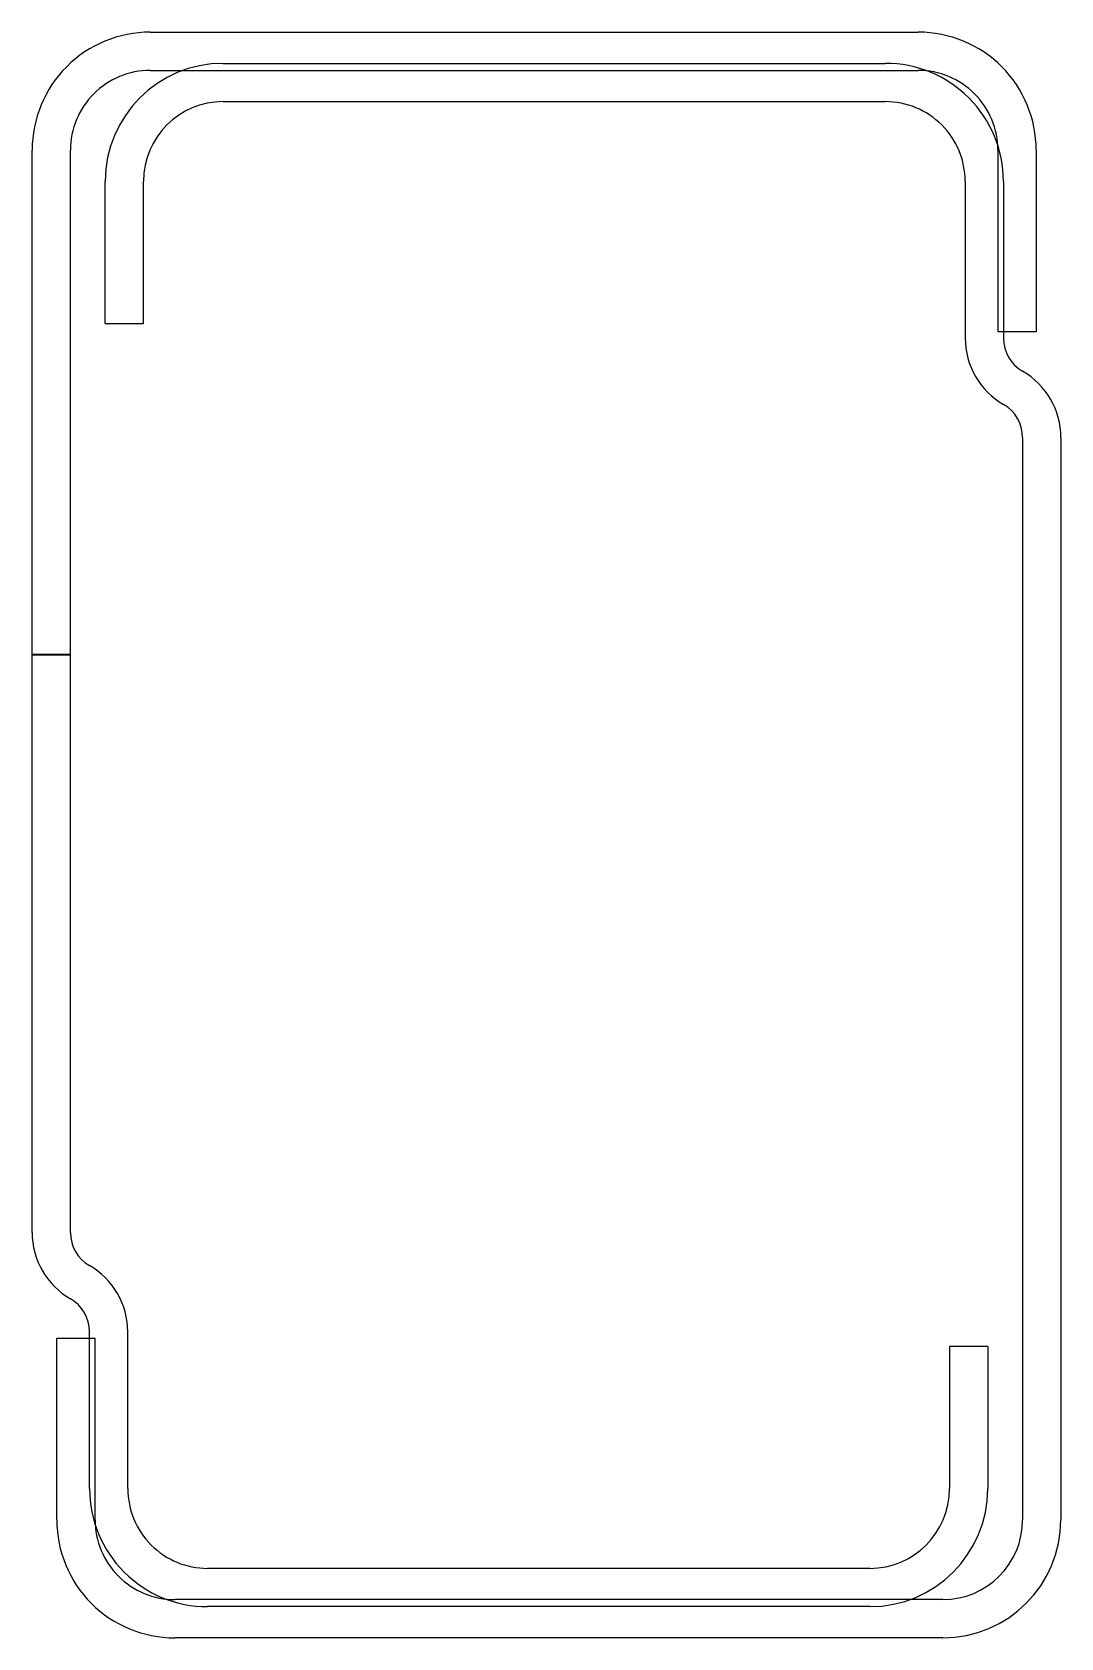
# Model space of a CAD drawing. Extents: x -0.81 to 0.81, y -1.26 to 1.26.
import ezdxf

# ---------------------------------------------------------------- set-up
doc = ezdxf.new("R2010")
doc.units = 0

msp = doc.modelspace()

# ---------------------------------------------------------------- linework, layer by layer
for p, q in [((-0.621317, 1.25864), (0.582683, 1.25864)), ((-0.506682, 1.209681), (0.531318, 1.209681)), ((-0.621317, 1.19864), (0.582683, 1.19864)), ((-0.506682, 1.149681), (0.531318, 1.149681)), ((-0.806318, -0.623078), (-0.806317, 1.07364)), ((-0.746318, -0.623078), (-0.746317, 1.07364)), ((0.707683, 1.073639), (0.707683, 0.78864)), ((0.767683, 1.073639), (0.767683, 0.788639)), ((-0.691682, 0.801681), (-0.691682, 1.024681)), ((-0.631682, 0.801681), (-0.631682, 1.024681)), ((0.656318, 1.024681), (0.656318, 0.778963)), ((0.716318, 1.024681), (0.716318, 0.778963)), ((-0.691682, 0.801681), (-0.631682, 0.801681)), ((0.767683, 0.788639), (0.707683, 0.78864)), ((0.746318, 0.727001), (0.746318, 0.727001)), ((0.716318, 0.67504), (0.716318, 0.67504)), ((0.746318, 0.623078), (0.746317, -1.07364)), ((0.806318, 0.623078), (0.806317, -1.07364)), ((-0.806317, 0.28364), (-0.746317, 0.28364)), ((-0.806317, 0.28264), (-0.746317, 0.28264)), ((-0.776317, 0.28264), (-0.776317, 0.28364)), ((-0.716318, -0.67504), (-0.716318, -0.67504)), ((-0.746318, -0.727001), (-0.746318, -0.727001)), ((-0.716318, -1.024681), (-0.716317, -0.778963)), ((-0.656318, -1.024681), (-0.656317, -0.778963)), ((-0.767683, -1.07364), (-0.767683, -0.78864)), ((-0.767683, -0.78864), (-0.707683, -0.78864)), ((-0.707683, -1.07364), (-0.707683, -0.78864)), ((0.631683, -0.801681), (0.631682, -1.024681)), ((0.691683, -0.801681), (0.631683, -0.801681)), ((0.691683, -0.801681), (0.691682, -1.024681)), ((0.506682, -1.149681), (-0.531318, -1.149681)), ((0.621317, -1.19864), (-0.582683, -1.19864)), ((0.506682, -1.209681), (-0.531318, -1.209681)), ((0.621317, -1.25864), (-0.582683, -1.25864))]:
    msp.add_line(p, q)
for centre, radius, start, end in [((-0.621317, 1.07364), 0.185, 89.999975, 179.999978), ((0.582683, 1.07364), 0.185, 359.999955, 449.999992), ((-0.506682, 1.024681), 0.185, 89.999989, 179.999937), ((0.531318, 1.024681), 0.185, 359.999983, 449.999992), ((-0.621317, 1.07364), 0.125, 89.999975, 179.999978), ((0.582683, 1.07364), 0.125, 359.999955, 449.999992), ((-0.506682, 1.024681), 0.125, 89.999989, 179.999937), ((0.531318, 1.024681), 0.125, 359.999983, 449.999992), ((0.776318, 0.778963), 0.12, 179.999978, 240.000007), ((0.776318, 0.778963), 0.06, 179.999978, 240.000007), ((0.686318, 0.623078), 0.12, 359.999983, 419.999998), ((0.686318, 0.623078), 0.06, 359.999983, 419.999998), ((-0.686318, -0.623078), 0.12, 179.999991, 240.000007), ((-0.686318, -0.623078), 0.06, 179.999991, 240.000007), ((-0.776317, -0.778963), 0.12, -0.000025, 59.999995), ((-0.776317, -0.778963), 0.06, -0.000025, 59.999995), ((-0.531318, -1.024681), 0.185, 179.999991, 270.000001), ((-0.531318, -1.024681), 0.125, 179.999991, 270.000001), ((0.506682, -1.024681), 0.125, 270.000001, 359.999955), ((0.506682, -1.024681), 0.185, 270.000001, 359.999955), ((-0.582683, -1.07364), 0.185, 179.999937, 270.000001), ((-0.582683, -1.07364), 0.125, 179.999937, 270.000001), ((0.621317, -1.07364), 0.125, 270.000001, 359.999983), ((0.621317, -1.07364), 0.185, 270.000001, 359.999983)]:
    msp.add_arc(centre, radius, start, end)

doc.saveas('drawing.dxf')
